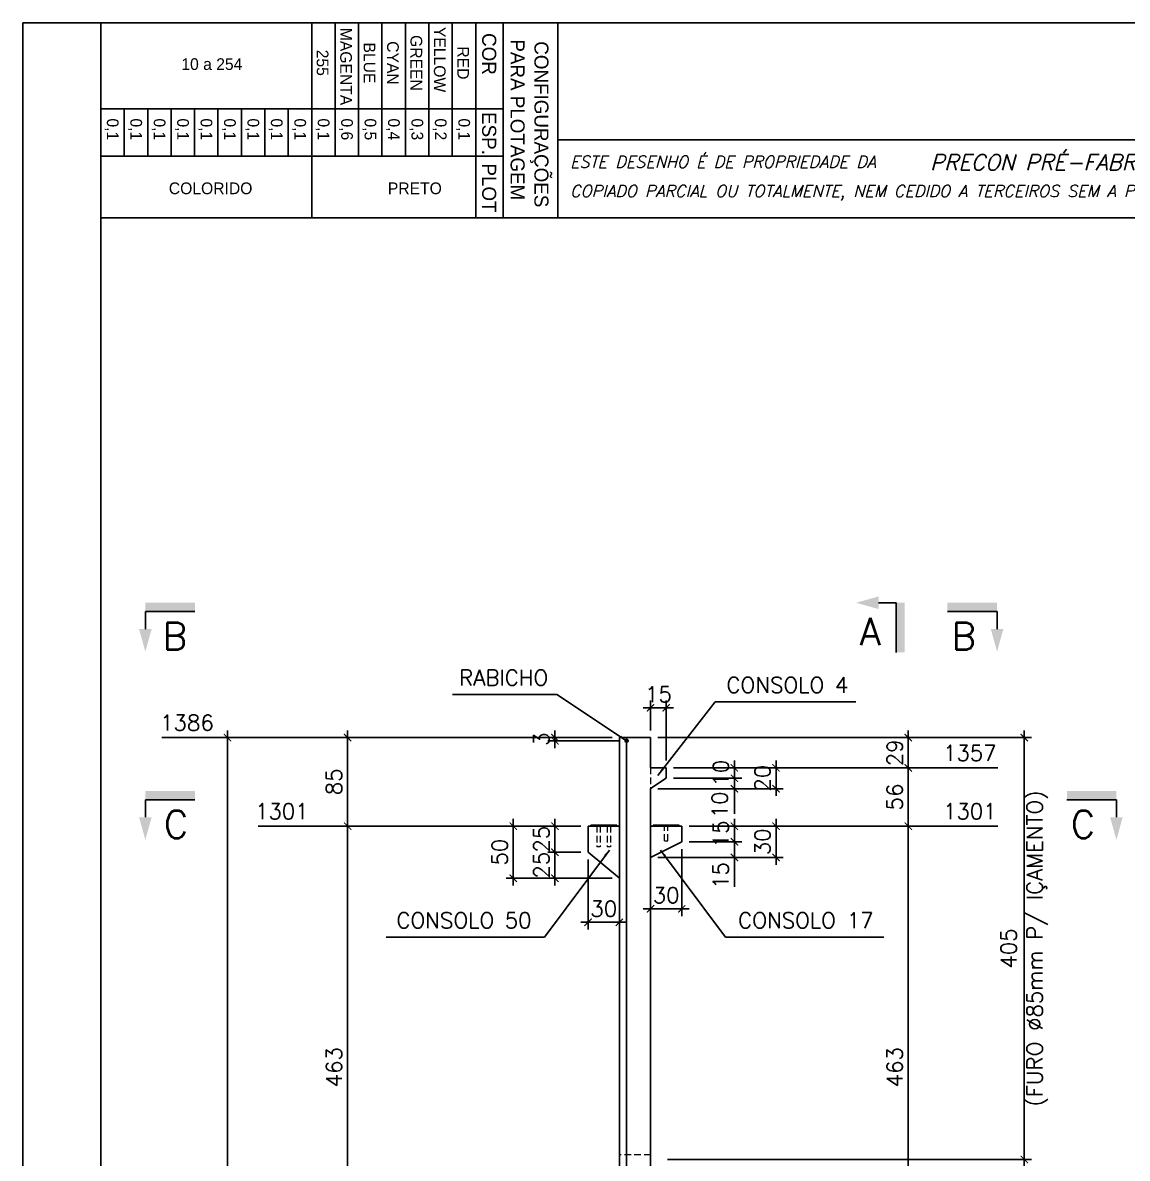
# Model space of a CAD drawing. Header units: centimetres. Extents: x 1658 to 19651, y 8294 to 11444.
# Drawn here: x 1658 to 2719, y 10354 to 11444 of the extents above; entities that cross this region are included whole.
import ezdxf
from ezdxf.enums import TextEntityAlignment as Align

# ---------------------------------------------------------------- set-up
doc = ezdxf.new("R2010")
doc.units = ezdxf.units.CM
doc.header["$LTSCALE"] = 50
doc.header["$MEASUREMENT"] = 0
doc.header["$PDMODE"] = 67
doc.linetypes.add('DASHED', pattern=[0.75, 0.5, -0.25])
doc.linetypes.add('HIDDEN', pattern=[0.375, 0.25, -0.125])
doc.layers.add('10 TRACEJADO', color=1, linetype='DASHED', lineweight=13)
for name, color, linetype in [('COTAS-PRECON', 1, 'Continuous'), ('FORMATO-PRECON', 2, 'Continuous'), ('HACHURAS-PRECON', 1, 'Continuous'), ('IND- CORTE-PRECON', 4, 'Continuous'), ('LINHA-01-PRECON', 1, 'Continuous'), ('LINHA-03-PRECON', 3, 'Continuous'), ('LINHA-04-PRECON', 4, 'Continuous'), ('TEXTO-35-PRECON', 5, 'Continuous')]:
    doc.layers.add(name, color=color, linetype=linetype)
doc.styles.add('R060', font='ACENT.shx', dxfattribs={"height": 75})
doc.styles.add('ROMANS', font='ROMANS.SHX', dxfattribs={"oblique": 15, "height": 3})
doc.styles.get("Standard").update_dxf_attribs({"font": 'romans.shx'})
doc.dimstyles.new('ESC75-75', dxfattribs={"dimscale": 0, "dimtxt": 15, "dimasz": 7, "dimexe": 7, "dimexo": 7, "dimgap": 5.5, "dimtad": 1, "dimdec": 1, "dimdsep": 46, "dimtxsty": 'Standard', "dimblk": 'ARCHTICK', "dimcen": 0.1, "dimdle": 7, "dimclrd": 256, "dimclre": 256, "dimclrt": 2, "dimadec": 0, "dimazin": 0, "dimtfac": 1, "dimtdec": 1, "dimtix": 1, "dimtmove": 2, "dimatfit": 3, "dimfxl": 1, "dimarcsym": 0})

# ---------------------------------------------------------------- blocks, each defined once
blk = doc.blocks.new('A$C0AF02B9D')
at = {"layer": 'FORMATO-PRECON', "color": 1}
for p, q in [((0, 585), (250, 585)), ((0, 0), (0, 585)), ((250, 585), (250, 0)), ((0, 480), (250, 480)), ((0, 450), (170.7, 450)), ((0, 420), (170.7, 420)), ((0, 390), (170.7, 390)), ((0, 360), (170.7, 360)), ((0, 330), (170.7, 330)), ((0, 300), (170.7, 300)), ((110.1, 240), (170.7, 240)), ((110.1, 210), (170.7, 210)), ((110.1, 180), (170.7, 180)), ((110.1, 150), (170.7, 150)), ((110.1, 150), (170.7, 150)), ((110.1, 120), (170.7, 120)), ((110.1, 120), (170.7, 120)), ((110.1, 90), (170.7, 90)), ((110.1, 90), (170.7, 90)), ((110.1, 60), (170.7, 60)), ((110.1, 60), (170.7, 60)), ((110.1, 30), (170.7, 30)), ((110.1, 30), (170.7, 30)), ((0, 0), (250, 0)), ((110.1, 0), (170.7, 0)), ((110.1, 0), (170.7, 0)), ((110.1, 0), (170.7, 0))]:
    blk.add_line(p, q, dxfattribs=at)
at = {"layer": 'FORMATO-PRECON'}
for p, q in [((0, 515), (250, 515)), ((110.1, 0), (110.1, 515)), ((170.7, 0), (170.7, 515)), ((0, 270), (250, 270))]:
    blk.add_line(p, q, dxfattribs=at)
at = {"layer": 'FORMATO-PRECON', "style": 'R060'}
for s, p in [('CONFIGURAÇÕES ', (133.4, 563.9)), ('PARA PLOTAGEM', (124.3, 533.7)), ('COR', (40, 497.3)), ('ESP.', (141.8, 497.3)), ('PLOT', (211.6, 497.3))]:
    blk.add_text(s, height=18, dxfattribs=at).set_placement(p, align=Align.MIDDLE)
at = {"layer": 'FORMATO-PRECON', "color": 1, "style": 'R060'}
for s, p in [('RED', (51.5, 464)), ('0,1', (136.5, 464)), ('YELLOW', (47.2, 434)), ('0,2', (136.5, 434)), ('GREEN', (51.5, 404)), ('0,3', (136.5, 404)), ('CYAN', (51.5, 374)), ('0,4', (136.5, 374)), ('BLUE', (51.5, 344)), ('0,5', (136.5, 344)), ('MAGENTA', (56.1, 314)), ('0,6', (136.5, 314)), ('255', (51.3, 284)), ('0,1', (136.5, 284)), ('0,1', (136.5, 254)), ('0,1', (136.5, 224)), ('0,1', (136.5, 194)), ('0,1', (136.5, 164)), ('0,1', (136.5, 134)), ('0,1', (136.5, 104)), ('0,1', (136.5, 74)), ('0,1', (136.5, 44)), ('0,1', (136.5, 14))]:
    blk.add_text(s, height=15, dxfattribs=at).set_placement(p, align=Align.MIDDLE)
for s, p in [('PRETO', (212, 402.1)), ('COLORIDO', (212, 140.6)), ('10 a 254', (53, 142.2))]:
    blk.add_text(s, height=15, rotation=90, dxfattribs=at).set_placement(p, align=Align.MIDDLE)
blk = doc.blocks.new('A$C432D58B7')
at = {"layer": 'LINHA-01-PRECON'}
blk.add_blockref('A$C0AF02B9D', (0, 0), dxfattribs=at)
blk = doc.blocks.new('A$C550964AD')
at = {"layer": 'LINHA-01-PRECON'}
blk.add_blockref('A$C432D58B7', (0, 0), dxfattribs=at)
blk = doc.blocks.new('A$C2E607E54')
at = {"layer": 'FORMATO-PRECON', "color": 6}
blk.add_line((1835, 4050), (685, 4050), dxfattribs=at)
at = {"layer": 'FORMATO-PRECON'}
for points in [[(0, 4200), (2970, 4200), (2970, 0), (0, 0)], [(685, 3950), (1835, 3950), (1835, 4050), (685, 4050)]]:
    blk.add_lwpolyline(points, close=True, dxfattribs=at)
at = {"layer": 'FORMATO-PRECON', "color": 6}
blk.add_lwpolyline([(100, 3950), (2870, 3950), (2870, 100), (100, 100)], close=True, dxfattribs=at)
at = {"layer": 'TEXTO-35-PRECON', "rotation": 270}
blk.add_blockref('A$C550964AD', (100, 4200), dxfattribs=at)
at = {"layer": 'FORMATO-PRECON', "style": 'ROMANS', "oblique": 15}
for s, p in [('ESTE DESENHO É DE PROPRIEDADE DA                            NÃO PODENDO SER', (700.8, 4014.4)), ('COPIADO PARCIAL OU TOTALMENTE, NEM CEDIDO A TERCEIROS SEM A PRÉVIA AUTORIZAÇÃO.', (700.8, 3977))]:
    blk.add_text(s, height=15, dxfattribs=at).set_placement(p)
at = {"layer": 'FORMATO-PRECON', "color": 3, "style": 'ROMANS', "oblique": 15}
blk.add_text('PRECON PRÉ-FABRICADOS', height=20, dxfattribs=at).set_placement((1162, 4011.3))
blk = doc.blocks.new('IND-CORTE-')
at = {"layer": 'IND- CORTE-PRECON', "color": 1}
for p, q in [((-11.2, 63.5), (-33.6, 63.5)), ((-11.2, 0), (-11.2, 63.5))]:
    blk.add_line(p, q, dxfattribs=at)
for points in [[(-33.6, 71.5), (-62.5, 63.5), (-33.6, 55.4)], [(0, 0), (-11.2, 0), (0, 63.5), (-11.2, 63.5)]]:
    blk.add_solid(points, dxfattribs=at)
at = {"layer": 'IND- CORTE-PRECON', "linetype": 'Continuous', "style": 'ROMANS', "flags": 8}
blk.add_attdef('B', (-57.7, 9.1), '', height=35, dxfattribs=at)
blk = doc.blocks.new('_ArchTick')
at = {"color": 0, "linetype": 'ByBlock', "const_width": 0.15}
blk.add_lwpolyline([(-0.5, -0.5), (0.5, 0.5)], dxfattribs=at)
blk = doc.blocks.new('*D239')
at = {"layer": 'COTAS-PRECON', "lineweight": -2, "transparency": 16777216}
for p, q in [((1970.4, 10679.5), (1970.4, 10202.5)), ((2194.3, 10672.5), (1963.4, 10672.5)), ((2194.3, 10209.5), (1963.4, 10209.5))]:
    blk.add_line(p, q, dxfattribs=at)
at = {"layer": 'Defpoints', "color": 0, "transparency": 16777216}
for p in [(2201.3, 10672.5), (1970.4, 10209.5), (2201.3, 10209.5)]:
    blk.add_point(p, dxfattribs=at)
at = {"layer": 'COTAS-PRECON', "lineweight": -2, "transparency": 16777216, "xscale": 7, "yscale": 7, "zscale": 7}
for p, rotation in [((1970.4, 10672.5), 90), ((1970.4, 10209.5), 270)]:
    blk.add_blockref('_ArchTick', p, dxfattribs=dict(at, rotation=rotation))
at = {"layer": 'COTAS-PRECON', "color": 2, "transparency": 16777216, "insert": (1957.4, 10441), "char_height": 15, "attachment_point": 5, "rotation": 90}
blk.add_mtext('463', dxfattribs=at)
blk = doc.blocks.new('*D255')
at = {"layer": 'COTAS-PRECON', "lineweight": -2, "transparency": 16777216}
for p, q in [((2169.5, 10647.5), (2169.5, 10654.5)), ((2194.3, 10647.5), (2162.5, 10647.5)), ((2169.5, 10622.5), (2169.5, 10647.5)), ((2224.3, 10622.5), (2162.5, 10622.5)), ((2169.5, 10622.5), (2169.5, 10615.5))]:
    blk.add_line(p, q, dxfattribs=at)
at = {"layer": 'Defpoints', "color": 0, "transparency": 16777216}
for p in [(2169.5, 10647.5), (2201.3, 10647.5), (2231.3, 10622.5)]:
    blk.add_point(p, dxfattribs=at)
at = {"layer": 'COTAS-PRECON', "lineweight": -2, "transparency": 16777216, "xscale": 7, "yscale": 7, "zscale": 7}
for p, rotation in [((2169.5, 10647.5), 270), ((2169.5, 10622.5), 90)]:
    blk.add_blockref('_ArchTick', p, dxfattribs=dict(at, rotation=rotation))
at = {"layer": 'COTAS-PRECON', "color": 2, "transparency": 16777216, "insert": (2156.5, 10635), "char_height": 15, "attachment_point": 5, "rotation": 90}
blk.add_mtext('25', dxfattribs=at)
blk = doc.blocks.new('*D256')
at = {"layer": 'COTAS-PRECON', "lineweight": -2, "transparency": 16777216}
for p, q in [((2169.5, 10672.5), (2169.5, 10679.5)), ((2194.3, 10672.5), (2162.5, 10672.5)), ((2169.5, 10647.5), (2169.5, 10672.5)), ((2194.3, 10647.5), (2162.5, 10647.5)), ((2169.5, 10647.5), (2169.5, 10640.5))]:
    blk.add_line(p, q, dxfattribs=at)
at = {"layer": 'Defpoints', "color": 0, "transparency": 16777216}
for p in [(2169.5, 10672.5), (2201.3, 10672.5), (2201.3, 10647.5)]:
    blk.add_point(p, dxfattribs=at)
at = {"layer": 'COTAS-PRECON', "lineweight": -2, "transparency": 16777216, "xscale": 7, "yscale": 7, "zscale": 7}
for p, rotation in [((2169.5, 10672.5), 270), ((2169.5, 10647.5), 90)]:
    blk.add_blockref('_ArchTick', p, dxfattribs=dict(at, rotation=rotation))
at = {"layer": 'COTAS-PRECON', "color": 2, "transparency": 16777216, "insert": (2156.5, 10660), "char_height": 15, "attachment_point": 5, "rotation": 90}
blk.add_mtext('25', dxfattribs=at)
blk = doc.blocks.new('*D257')
at = {"layer": 'COTAS-PRECON', "lineweight": -2, "transparency": 16777216}
for p, q in [((2129.5, 10615.5), (2129.5, 10679.5)), ((2194.3, 10672.5), (2122.5, 10672.5)), ((2224.3, 10622.5), (2122.5, 10622.5))]:
    blk.add_line(p, q, dxfattribs=at)
at = {"layer": 'Defpoints', "color": 0, "transparency": 16777216}
for p in [(2129.5, 10672.5), (2201.3, 10672.5), (2231.3, 10622.5)]:
    blk.add_point(p, dxfattribs=at)
at = {"layer": 'COTAS-PRECON', "lineweight": -2, "transparency": 16777216, "xscale": 7, "yscale": 7, "zscale": 7}
for p, rotation in [((2129.5, 10672.5), 90), ((2129.5, 10622.5), 270)]:
    blk.add_blockref('_ArchTick', p, dxfattribs=dict(at, rotation=rotation))
at = {"layer": 'COTAS-PRECON', "color": 2, "transparency": 16777216, "insert": (2116.5, 10647.5), "char_height": 15, "attachment_point": 5, "rotation": 90}
blk.add_mtext('50', dxfattribs=at)
blk = doc.blocks.new('*D258')
at = {"layer": 'COTAS-PRECON', "lineweight": -2, "transparency": 16777216}
for p, q in [((2201.3, 10640.5), (2201.3, 10573.2)), ((2201.3, 10580.2), (2194.3, 10580.2)), ((2201.3, 10580.2), (2231.3, 10580.2)), ((2231.3, 10580.2), (2238.3, 10580.2))]:
    blk.add_line(p, q, dxfattribs=at)
at = {"layer": 'Defpoints', "color": 0, "transparency": 16777216}
for p in [(2201.3, 10647.5), (2231.3, 10580.2), (2231.3, 10580.2)]:
    blk.add_point(p, dxfattribs=at)
at = {"layer": 'COTAS-PRECON', "lineweight": -2, "transparency": 16777216, "xscale": 7, "yscale": 7, "zscale": 7}
blk.add_blockref('_ArchTick', (2201.3, 10580.2), dxfattribs=at)
at = {"layer": 'COTAS-PRECON', "lineweight": -2, "transparency": 16777216, "xscale": 7, "yscale": 7, "zscale": 7, "rotation": 180}
blk.add_blockref('_ArchTick', (2231.3, 10580.2), dxfattribs=at)
at = {"layer": 'COTAS-PRECON', "color": 2, "transparency": 16777216, "insert": (2216.3, 10593.2), "char_height": 15, "attachment_point": 5}
blk.add_mtext('30', dxfattribs=at)
blk = doc.blocks.new('*D259')
at = {"layer": 'COTAS-PRECON', "lineweight": -2, "transparency": 16777216}
for p, q in [((1970.4, 10764.5), (1970.4, 10665.5)), ((2224.3, 10757.5), (1963.4, 10757.5)), ((2194.3, 10672.5), (1963.4, 10672.5))]:
    blk.add_line(p, q, dxfattribs=at)
at = {"layer": 'Defpoints', "color": 0, "transparency": 16777216}
for p in [(2231.3, 10757.5), (1970.4, 10672.5), (2201.3, 10672.5)]:
    blk.add_point(p, dxfattribs=at)
at = {"layer": 'COTAS-PRECON', "lineweight": -2, "transparency": 16777216, "xscale": 7, "yscale": 7, "zscale": 7}
for p, rotation in [((1970.4, 10757.5), 90), ((1970.4, 10672.5), 270)]:
    blk.add_blockref('_ArchTick', p, dxfattribs=dict(at, rotation=rotation))
at = {"layer": 'COTAS-PRECON', "color": 2, "transparency": 16777216, "insert": (1957.4, 10715), "char_height": 15, "attachment_point": 5, "rotation": 90}
blk.add_mtext('85', dxfattribs=at)
blk = doc.blocks.new('*D260')
at = {"layer": 'COTAS-PRECON', "lineweight": -2, "transparency": 16777216}
for p, q in [((2169.5, 10757.5), (2169.5, 10764.5)), ((2224.3, 10757.5), (2162.5, 10757.5)), ((2231.3, 10754.5), (2162.5, 10754.5)), ((2169.5, 10757.5), (2169.5, 10754.5)), ((2169.5, 10754.5), (2169.5, 10747.5))]:
    blk.add_line(p, q, dxfattribs=at)
at = {"layer": 'Defpoints', "color": 0, "transparency": 16777216}
for p in [(2169.5, 10754.5), (2231.3, 10757.5), (2238.3, 10754.5)]:
    blk.add_point(p, dxfattribs=at)
at = {"layer": 'COTAS-PRECON', "lineweight": -2, "transparency": 16777216, "xscale": 7, "yscale": 7, "zscale": 7}
for p, rotation in [((2169.5, 10757.5), 270), ((2169.5, 10754.5), 90)]:
    blk.add_blockref('_ArchTick', p, dxfattribs=dict(at, rotation=rotation))
at = {"layer": 'COTAS-PRECON', "color": 2, "transparency": 16777216, "insert": (2156.5, 10756), "char_height": 15, "attachment_point": 5, "rotation": 90}
blk.add_mtext('3', dxfattribs=at)
blk = doc.blocks.new('*D262')
at = {"layer": 'COTAS-PRECON', "lineweight": -2, "transparency": 16777216}
blk.add_line((1963.4, 10672.5), (1884.4, 10672.5), dxfattribs=at)
at = {"layer": 'Defpoints', "color": 0, "transparency": 16777216}
for p in [(1884.4, 10672.5), (1970.4, 10672.5), (2246.3, 9371.5)]:
    blk.add_point(p, dxfattribs=at)
at = {"layer": 'COTAS-PRECON', "color": 2, "transparency": 16777216, "insert": (1907.2, 10686.8), "char_height": 15, "attachment_point": 5}
blk.add_mtext('1301', dxfattribs=at)
blk = doc.blocks.new('*D263')
at = {"layer": 'COTAS-PRECON', "lineweight": -2, "transparency": 16777216}
for p, q in [((1855, 10764.5), (1855, 9364.5)), ((2224.3, 10757.5), (1848, 10757.5)), ((2224.3, 9371.5), (1848, 9371.5))]:
    blk.add_line(p, q, dxfattribs=at)
at = {"layer": 'Defpoints', "color": 0, "transparency": 16777216}
for p in [(2231.3, 10757.5), (1855, 9371.5), (2231.3, 9371.5)]:
    blk.add_point(p, dxfattribs=at)
at = {"layer": 'COTAS-PRECON', "lineweight": -2, "transparency": 16777216, "xscale": 7, "yscale": 7, "zscale": 7}
for p, rotation in [((1855, 10757.5), 90), ((1855, 9371.5), 270)]:
    blk.add_blockref('_ArchTick', p, dxfattribs=dict(at, rotation=rotation))
at = {"layer": 'COTAS-PRECON', "color": 2, "transparency": 16777216, "insert": (1842, 10064.5), "char_height": 15, "attachment_point": 5, "rotation": 90}
blk.add_mtext('1386', dxfattribs=at)
blk = doc.blocks.new('*D264')
at = {"layer": 'COTAS-PRECON', "lineweight": -2, "transparency": 16777216}
blk.add_line((1848, 10757.5), (1792, 10757.5), dxfattribs=at)
at = {"layer": 'Defpoints', "color": 0, "transparency": 16777216}
for p in [(1792, 10757.5), (1855, 10757.5), (2246.3, 9371.5)]:
    blk.add_point(p, dxfattribs=at)
at = {"layer": 'COTAS-PRECON', "color": 2, "transparency": 16777216, "insert": (1816.1, 10771.8), "char_height": 15, "attachment_point": 5}
blk.add_mtext('1386', dxfattribs=at)
blk = doc.blocks.new('*D266')
at = {"layer": 'COTAS-PRECON', "lineweight": -2, "transparency": 16777216}
for p, q in [((2508.8, 10679.5), (2508.8, 10202.5)), ((2298.3, 10672.5), (2515.8, 10672.5)), ((2298.3, 10209.5), (2515.8, 10209.5))]:
    blk.add_line(p, q, dxfattribs=at)
at = {"layer": 'Defpoints', "color": 0, "transparency": 16777216}
for p in [(2291.3, 10672.5), (2291.3, 10209.5), (2508.8, 10209.5)]:
    blk.add_point(p, dxfattribs=at)
at = {"layer": 'COTAS-PRECON', "lineweight": -2, "transparency": 16777216, "xscale": 7, "yscale": 7, "zscale": 7}
for p, rotation in [((2508.8, 10672.5), 90), ((2508.8, 10209.5), 270)]:
    blk.add_blockref('_ArchTick', p, dxfattribs=dict(at, rotation=rotation))
at = {"layer": 'COTAS-PRECON', "color": 2, "transparency": 16777216, "insert": (2495.8, 10441), "char_height": 15, "attachment_point": 5, "rotation": 90}
blk.add_mtext('463', dxfattribs=at)
blk = doc.blocks.new('*D280')
at = {"layer": 'COTAS-PRECON', "lineweight": -2, "transparency": 16777216}
for p, q in [((2341.8, 10672.5), (2341.8, 10679.5)), ((2298.3, 10672.5), (2348.8, 10672.5)), ((2341.8, 10672.5), (2341.8, 10657.5)), ((2298.3, 10657.5), (2348.8, 10657.5)), ((2341.8, 10657.5), (2341.8, 10650.5))]:
    blk.add_line(p, q, dxfattribs=at)
at = {"layer": 'Defpoints', "color": 0, "transparency": 16777216}
for p in [(2291.3, 10672.5), (2291.3, 10657.5), (2341.8, 10657.5)]:
    blk.add_point(p, dxfattribs=at)
at = {"layer": 'COTAS-PRECON', "lineweight": -2, "transparency": 16777216, "xscale": 7, "yscale": 7, "zscale": 7}
for p, rotation in [((2341.8, 10672.5), 270), ((2341.8, 10657.5), 90)]:
    blk.add_blockref('_ArchTick', p, dxfattribs=dict(at, rotation=rotation))
at = {"layer": 'COTAS-PRECON', "color": 2, "transparency": 16777216, "insert": (2328.8, 10665), "char_height": 15, "attachment_point": 5, "rotation": 90}
blk.add_mtext('15', dxfattribs=at)
blk = doc.blocks.new('*D281')
at = {"layer": 'COTAS-PRECON', "lineweight": -2, "transparency": 16777216}
for p, q in [((2341.8, 10664.5), (2341.8, 10635.5)), ((2298.3, 10657.5), (2348.8, 10657.5)), ((2268.3, 10642.5), (2348.8, 10642.5))]:
    blk.add_line(p, q, dxfattribs=at)
at = {"layer": 'Defpoints', "color": 0, "transparency": 16777216}
for p in [(2291.3, 10657.5), (2261.3, 10642.5), (2341.8, 10642.5)]:
    blk.add_point(p, dxfattribs=at)
at = {"layer": 'COTAS-PRECON', "lineweight": -2, "transparency": 16777216, "xscale": 7, "yscale": 7, "zscale": 7}
for p, rotation in [((2341.8, 10657.5), 90), ((2341.8, 10642.5), 270)]:
    blk.add_blockref('_ArchTick', p, dxfattribs=dict(at, rotation=rotation))
at = {"layer": 'COTAS-PRECON', "color": 2, "transparency": 16777216, "insert": (2328.7, 10625.1), "char_height": 15, "attachment_point": 5, "rotation": 90}
blk.add_mtext('15', dxfattribs=at)
blk = doc.blocks.new('*D282')
at = {"layer": 'COTAS-PRECON', "lineweight": -2, "transparency": 16777216}
for p, q in [((2381.8, 10672.5), (2381.8, 10679.5)), ((2298.3, 10672.5), (2388.8, 10672.5)), ((2381.8, 10672.5), (2381.8, 10642.5)), ((2268.3, 10642.5), (2388.8, 10642.5)), ((2381.8, 10642.5), (2381.8, 10635.5))]:
    blk.add_line(p, q, dxfattribs=at)
at = {"layer": 'Defpoints', "color": 0, "transparency": 16777216}
for p in [(2291.3, 10672.5), (2261.3, 10642.5), (2381.8, 10642.5)]:
    blk.add_point(p, dxfattribs=at)
at = {"layer": 'COTAS-PRECON', "lineweight": -2, "transparency": 16777216, "xscale": 7, "yscale": 7, "zscale": 7}
for p, rotation in [((2381.8, 10672.5), 270), ((2381.8, 10642.5), 90)]:
    blk.add_blockref('_ArchTick', p, dxfattribs=dict(at, rotation=rotation))
at = {"layer": 'COTAS-PRECON', "color": 2, "transparency": 16777216, "insert": (2368.8, 10657.5), "char_height": 15, "attachment_point": 5, "rotation": 90}
blk.add_mtext('30', dxfattribs=at)
blk = doc.blocks.new('*D279')
at = {"layer": 'COTAS-PRECON', "lineweight": -2, "transparency": 16777216}
for p, q in [((2291.3, 10650.5), (2291.3, 10586.2)), ((2261.3, 10593.2), (2254.3, 10593.2)), ((2291.3, 10593.2), (2261.3, 10593.2)), ((2291.3, 10593.2), (2298.3, 10593.2))]:
    blk.add_line(p, q, dxfattribs=at)
at = {"layer": 'Defpoints', "color": 0, "transparency": 16777216}
for p in [(2291.3, 10657.5), (2261.3, 10593.2), (2261.3, 10593.2)]:
    blk.add_point(p, dxfattribs=at)
at = {"layer": 'COTAS-PRECON', "lineweight": -2, "transparency": 16777216, "xscale": 7, "yscale": 7, "zscale": 7}
blk.add_blockref('_ArchTick', (2261.3, 10593.2), dxfattribs=at)
at = {"layer": 'COTAS-PRECON', "lineweight": -2, "transparency": 16777216, "xscale": 7, "yscale": 7, "zscale": 7, "rotation": 180}
blk.add_blockref('_ArchTick', (2291.3, 10593.2), dxfattribs=at)
at = {"layer": 'COTAS-PRECON', "color": 2, "transparency": 16777216, "insert": (2276.3, 10606.2), "char_height": 15, "attachment_point": 5}
blk.add_mtext('30', dxfattribs=at)
blk = doc.blocks.new('*D283')
at = {"layer": 'COTAS-PRECON', "lineweight": -2, "transparency": 16777216}
for p, q in [((2508.8, 10757.5), (2508.8, 10764.5)), ((2268.3, 10757.5), (2515.8, 10757.5)), ((2508.8, 10757.5), (2508.8, 10728.5)), ((2283.3, 10728.5), (2515.8, 10728.5)), ((2508.8, 10728.5), (2508.8, 10721.5))]:
    blk.add_line(p, q, dxfattribs=at)
at = {"layer": 'Defpoints', "color": 0, "transparency": 16777216}
for p in [(2261.3, 10757.5), (2276.3, 10728.5), (2508.8, 10728.5)]:
    blk.add_point(p, dxfattribs=at)
at = {"layer": 'COTAS-PRECON', "lineweight": -2, "transparency": 16777216, "xscale": 7, "yscale": 7, "zscale": 7}
for p, rotation in [((2508.8, 10757.5), 270), ((2508.8, 10728.5), 90)]:
    blk.add_blockref('_ArchTick', p, dxfattribs=dict(at, rotation=rotation))
at = {"layer": 'COTAS-PRECON', "color": 2, "transparency": 16777216, "insert": (2495.8, 10743), "char_height": 15, "attachment_point": 5, "rotation": 90}
blk.add_mtext('29', dxfattribs=at)
blk = doc.blocks.new('*D284')
at = {"layer": 'COTAS-PRECON', "lineweight": -2, "transparency": 16777216}
for p, q in [((2508.8, 10735.5), (2508.8, 10665.5)), ((2283.3, 10728.5), (2515.8, 10728.5)), ((2298.3, 10672.5), (2515.8, 10672.5))]:
    blk.add_line(p, q, dxfattribs=at)
at = {"layer": 'Defpoints', "color": 0, "transparency": 16777216}
for p in [(2276.3, 10728.5), (2291.3, 10672.5), (2508.8, 10672.5)]:
    blk.add_point(p, dxfattribs=at)
at = {"layer": 'COTAS-PRECON', "lineweight": -2, "transparency": 16777216, "xscale": 7, "yscale": 7, "zscale": 7}
for p, rotation in [((2508.8, 10728.5), 90), ((2508.8, 10672.5), 270)]:
    blk.add_blockref('_ArchTick', p, dxfattribs=dict(at, rotation=rotation))
at = {"layer": 'COTAS-PRECON', "color": 2, "transparency": 16777216, "insert": (2495.8, 10700.5), "char_height": 15, "attachment_point": 5, "rotation": 90}
blk.add_mtext('56', dxfattribs=at)
blk = doc.blocks.new('*D285')
at = {"layer": 'COTAS-PRECON', "lineweight": -2, "transparency": 16777216}
for p, q in [((2341.8, 10728.5), (2341.8, 10735.5)), ((2283.3, 10728.5), (2348.8, 10728.5)), ((2283.3, 10718.5), (2348.8, 10718.5)), ((2341.8, 10728.5), (2341.8, 10718.5)), ((2341.8, 10718.5), (2341.8, 10711.5))]:
    blk.add_line(p, q, dxfattribs=at)
at = {"layer": 'Defpoints', "color": 0, "transparency": 16777216}
for p in [(2276.3, 10728.5), (2276.3, 10718.5), (2341.8, 10718.5)]:
    blk.add_point(p, dxfattribs=at)
at = {"layer": 'COTAS-PRECON', "lineweight": -2, "transparency": 16777216, "xscale": 7, "yscale": 7, "zscale": 7}
for p, rotation in [((2341.8, 10728.5), 270), ((2341.8, 10718.5), 90)]:
    blk.add_blockref('_ArchTick', p, dxfattribs=dict(at, rotation=rotation))
at = {"layer": 'COTAS-PRECON', "color": 2, "transparency": 16777216, "insert": (2328.8, 10723.5), "char_height": 15, "attachment_point": 5, "rotation": 90}
blk.add_mtext('10', dxfattribs=at)
blk = doc.blocks.new('*D286')
at = {"layer": 'COTAS-PRECON', "lineweight": -2, "transparency": 16777216}
for p, q in [((2283.3, 10718.5), (2348.8, 10718.5)), ((2341.8, 10718.5), (2341.8, 10725.5)), ((2341.8, 10718.5), (2341.8, 10708.5)), ((2268.3, 10708.5), (2348.8, 10708.5)), ((2341.8, 10708.5), (2341.8, 10701.5))]:
    blk.add_line(p, q, dxfattribs=at)
at = {"layer": 'Defpoints', "color": 0, "transparency": 16777216}
for p in [(2276.3, 10718.5), (2261.3, 10708.5), (2341.8, 10708.5)]:
    blk.add_point(p, dxfattribs=at)
at = {"layer": 'COTAS-PRECON', "lineweight": -2, "transparency": 16777216, "xscale": 7, "yscale": 7, "zscale": 7}
for p, rotation in [((2341.8, 10718.5), 270), ((2341.8, 10708.5), 90)]:
    blk.add_blockref('_ArchTick', p, dxfattribs=dict(at, rotation=rotation))
at = {"layer": 'COTAS-PRECON', "color": 2, "transparency": 16777216, "insert": (2327.8, 10692.9), "char_height": 15, "attachment_point": 5, "rotation": 90}
blk.add_mtext('10', dxfattribs=at)
blk = doc.blocks.new('*D287')
at = {"layer": 'Defpoints', "color": 0, "transparency": 16777216}
for p in [(2261.3, 10786.1), (2261.3, 10757.5), (2276.3, 10728.5)]:
    blk.add_point(p, dxfattribs=at)
at = {"layer": 'LINHA-01-PRECON', "lineweight": -2, "transparency": 16777216}
for p, q in [((2261.3, 10786.1), (2254.3, 10786.1)), ((2261.3, 10764.5), (2261.3, 10793.1)), ((2276.3, 10786.1), (2261.3, 10786.1)), ((2276.3, 10735.5), (2276.3, 10793.1)), ((2276.3, 10786.1), (2283.3, 10786.1))]:
    blk.add_line(p, q, dxfattribs=at)
at = {"layer": 'LINHA-01-PRECON', "lineweight": -2, "transparency": 16777216, "xscale": 7, "yscale": 7, "zscale": 7}
blk.add_blockref('_ArchTick', (2261.3, 10786.1), dxfattribs=at)
at = {"layer": 'LINHA-01-PRECON', "lineweight": -2, "transparency": 16777216, "xscale": 7, "yscale": 7, "zscale": 7, "rotation": 180}
blk.add_blockref('_ArchTick', (2276.3, 10786.1), dxfattribs=at)
at = {"layer": 'LINHA-01-PRECON', "color": 2, "transparency": 16777216, "insert": (2268.8, 10799.1), "char_height": 15, "attachment_point": 5}
blk.add_mtext('15', dxfattribs=at)
blk = doc.blocks.new('*D288')
at = {"layer": 'COTAS-PRECON', "lineweight": -2, "transparency": 16777216}
for p, q in [((2381.8, 10728.5), (2381.8, 10735.5)), ((2283.3, 10728.5), (2388.8, 10728.5)), ((2381.8, 10728.5), (2381.8, 10708.5)), ((2268.3, 10708.5), (2388.8, 10708.5)), ((2381.8, 10708.5), (2381.8, 10701.5))]:
    blk.add_line(p, q, dxfattribs=at)
at = {"layer": 'Defpoints', "color": 0, "transparency": 16777216}
for p in [(2276.3, 10728.5), (2261.3, 10708.5), (2381.8, 10708.5)]:
    blk.add_point(p, dxfattribs=at)
at = {"layer": 'COTAS-PRECON', "lineweight": -2, "transparency": 16777216, "xscale": 7, "yscale": 7, "zscale": 7}
for p, rotation in [((2381.8, 10728.5), 270), ((2381.8, 10708.5), 90)]:
    blk.add_blockref('_ArchTick', p, dxfattribs=dict(at, rotation=rotation))
at = {"layer": 'COTAS-PRECON', "color": 2, "transparency": 16777216, "insert": (2368.8, 10718.5), "char_height": 15, "attachment_point": 5, "rotation": 90}
blk.add_mtext('20', dxfattribs=at)
blk = doc.blocks.new('*D289')
at = {"layer": 'COTAS-PRECON', "lineweight": -2, "transparency": 16777216}
blk.add_line((2515.8, 10672.5), (2594.7, 10672.5), dxfattribs=at)
at = {"layer": 'Defpoints', "color": 0, "transparency": 16777216}
for p in [(2508.8, 10672.5), (2594.7, 10672.5), (2246.3, 9371.5)]:
    blk.add_point(p, dxfattribs=at)
at = {"layer": 'COTAS-PRECON', "color": 2, "transparency": 16777216, "insert": (2567.9, 10686.8), "char_height": 15, "attachment_point": 5}
blk.add_mtext('1301', dxfattribs=at)
blk = doc.blocks.new('*D290')
at = {"layer": 'COTAS-PRECON', "lineweight": -2, "transparency": 16777216}
blk.add_line((2515.8, 10728.5), (2594.7, 10728.5), dxfattribs=at)
at = {"layer": 'Defpoints', "color": 0, "transparency": 16777216}
for p in [(2508.8, 10728.5), (2594.7, 10728.5), (2246.3, 9371.5)]:
    blk.add_point(p, dxfattribs=at)
at = {"layer": 'COTAS-PRECON', "color": 2, "transparency": 16777216, "insert": (2567.9, 10742.8), "char_height": 15, "attachment_point": 5}
blk.add_mtext('1357', dxfattribs=at)
blk = doc.blocks.new('*D291')
at = {"layer": 'Defpoints', "color": 0, "transparency": 16777216}
for p in [(2261.3, 10757.5), (2270.5, 10352.5), (2620.2, 10352.5)]:
    blk.add_point(p, dxfattribs=at)
at = {"layer": 'LINHA-01-PRECON', "lineweight": -2, "transparency": 16777216}
for p, q in [((2620.2, 10764.5), (2620.2, 10731.3)), ((2268.3, 10757.5), (2627.2, 10757.5)), ((2620.2, 10345.5), (2620.2, 10378.8)), ((2277.5, 10352.5), (2627.2, 10352.5))]:
    blk.add_line(p, q, dxfattribs=at)
at = {"layer": 'LINHA-01-PRECON', "lineweight": -2, "transparency": 16777216, "xscale": 7, "yscale": 7, "zscale": 7}
for p, rotation in [((2620.2, 10757.5), 90), ((2620.2, 10352.5), 270)]:
    blk.add_blockref('_ArchTick', p, dxfattribs=dict(at, rotation=rotation))
at = {"layer": 'LINHA-01-PRECON', "color": 2, "transparency": 16777216, "insert": (2620.2, 10555), "char_height": 15, "attachment_point": 5, "rotation": 90}
blk.add_mtext('405\\P(FURO %%C85mm P/ IÇAMENTO)', dxfattribs=at)

msp = doc.modelspace()

# ---------------------------------------------------------------- hatches: boundary and pattern name
at = {"layer": 'LINHA-04-PRECON'}
h = msp.add_hatch(color=256, dxfattribs=at)
h.dxf.hatch_style = 1
h.paths.add_polyline_path([(2236.83, 10754.55, -1), (2239.83, 10754.55, -1)])

# ---------------------------------------------------------------- linework, layer by layer
at = {"layer": '10 TRACEJADO', "linetype": 'HIDDEN', "ltscale": 0.5, "extrusion": (0, 1, 0)}
for p, q in [((2261.33, 10728.55), (2261.33, 10708.55)), ((2209.73, 10673.55), (2209.73, 10672.55)), ((2209.73, 10672.55), (2209.73, 10652.55)), ((2212.93, 10673.55), (2212.93, 10672.55)), ((2212.93, 10672.55), (2212.93, 10652.55)), ((2219.73, 10673.55), (2219.73, 10672.55)), ((2219.73, 10672.55), (2219.73, 10652.55)), ((2222.93, 10673.55), (2222.93, 10672.55)), ((2222.93, 10672.55), (2222.93, 10652.55)), ((2274.73, 10672.55), (2274.73, 10673.55)), ((2274.73, 10658.55), (2274.73, 10672.55)), ((2277.93, 10672.55), (2277.93, 10673.55)), ((2277.93, 10658.55), (2277.93, 10672.55)), ((2212.93, 10652.55), (2209.73, 10652.55)), ((2222.93, 10652.55), (2219.73, 10652.55)), ((2274.73, 10658.55), (2277.93, 10658.55))]:
    msp.add_line(p, q, dxfattribs=at)
at = {"layer": '10 TRACEJADO', "linetype": 'HIDDEN', "ltscale": 0.5}
msp.add_line((2261.33, 10356.8), (2231.33, 10356.8), dxfattribs=at)
at = {"layer": 'LINHA-01-PRECON'}
for p, q in [((2620.21, 10745.4), (2620.21, 10354.69)), ((2341.8, 10708.55), (2341.8, 10684.44)), ((2341.8, 10642.55), (2341.8, 10614.16))]:
    msp.add_line(p, q, dxfattribs=at)
at = {"layer": 'LINHA-03-PRECON', "extrusion": (0, 1, 0)}
for p, q in [((2231.33, 10757.55), (2231.33, 9471.55)), ((2261.33, 10757.55), (2231.33, 10757.55)), ((2261.33, 10757.55), (2261.33, 10728.55)), ((2276.33, 10728.55), (2261.33, 10728.55)), ((2261.33, 10708.55), (2276.33, 10718.55)), ((2276.33, 10718.55), (2276.33, 10728.55)), ((2261.33, 10708.55), (2261.33, 9471.55)), ((2201.33, 10647.55), (2201.33, 10672.55)), ((2201.33, 10672.55), (2231.33, 10672.55)), ((2228.83, 10673.55), (2203.83, 10673.55)), ((2203.83, 10673.55), (2203.83, 10672.55)), ((2228.83, 10673.55), (2228.83, 10672.55)), ((2261.33, 10672.55), (2291.33, 10672.55)), ((2263.83, 10673.55), (2263.83, 10672.55)), ((2263.83, 10673.55), (2288.83, 10673.55)), ((2288.83, 10673.55), (2288.83, 10672.55)), ((2291.33, 10672.55), (2291.33, 10657.55)), ((2261.33, 10642.55), (2291.33, 10657.55)), ((2231.33, 10622.55), (2201.33, 10647.55))]:
    msp.add_line(p, q, dxfattribs=at)
at = {"layer": 'LINHA-04-PRECON', "extrusion": (0, 1, 0)}
msp.add_line((2238.33, 10754.55), (2238.33, 9491.55), dxfattribs=at)
at = {"layer": 'LINHA-04-PRECON'}
msp.add_circle((2238.33, 10754.55), 1.5, dxfattribs=at)

# ---------------------------------------------------------------- block references
at = {"layer": 'HACHURAS-PRECON', "xscale": 0.7499999999999996, "yscale": 0.7499999999999996, "zscale": 0.7499999999999996}
msp.add_blockref('A$C2E607E54', (1658.36, 8293.94), dxfattribs=at)
at = {"layer": 'TEXTO-35-PRECON', "linetype": 'ByBlock'}
ref = msp.add_blockref('IND-CORTE-', (2505.44, 10839.4), dxfattribs=dict(at, xscale=0.75, yscale=0.75, zscale=0.75))
ref.add_attrib('B', 'A', (2462.15, 10846.2), dxfattribs={"layer": 'IND- CORTE-PRECON', "color": 5, "linetype": 'Continuous', "height": 26.25, "style": 'ROMANS', "flags": 8})
ref = msp.add_blockref('IND-CORTE-', (1823.75, 10887), dxfattribs=dict(at, xscale=0.75, yscale=0.75, zscale=0.75, rotation=90.00000000000001))
ref.add_attrib('B', 'B', (1792.58, 10841.84), dxfattribs={"layer": 'IND- CORTE-PRECON', "color": 5, "linetype": 'Continuous', "height": 26.25, "style": 'ROMANS', "flags": 8})
ref = msp.add_blockref('IND-CORTE-', (2546.46, 10887), dxfattribs=dict(at, xscale=-0.75, yscale=0.75, zscale=0.75, rotation=270))
ref.add_attrib('B', 'B', (2550.13, 10841.84), dxfattribs={"layer": 'IND- CORTE-PRECON', "color": 5, "linetype": 'Continuous', "height": 26.25, "style": 'ROMANS', "flags": 8})
ref = msp.add_blockref('IND-CORTE-', (1823.75, 10706.28), dxfattribs=dict(at, xscale=0.75, yscale=0.75, zscale=0.75, rotation=90.00000000000001))
ref.add_attrib('B', 'C', (1793.83, 10661.11), dxfattribs={"layer": 'IND- CORTE-PRECON', "color": 5, "linetype": 'Continuous', "height": 26.25, "style": 'ROMANS', "flags": 8})
ref = msp.add_blockref('IND-CORTE-', (2661.07, 10706.28), dxfattribs=dict(at, xscale=-0.75, yscale=0.75, zscale=0.75, rotation=270))
ref.add_attrib('B', 'C', (2664.74, 10661.11), dxfattribs={"layer": 'IND- CORTE-PRECON', "color": 5, "linetype": 'Continuous', "height": 26.25, "style": 'ROMANS', "flags": 8})

# ---------------------------------------------------------------- texts
at = {"layer": 'COTAS-PRECON', "color": 2, "char_height": 15, "attachment_point": 5}
for s, insert in [('\\A1;RABICHO', (2120.35, 10815.04, 0.02)), ('\\A1;CONSOLO 4', (2392.77, 10807.99, 0.02)), ('\\A1;CONSOLO 50', (2082.2, 10582.03, 0.02)), ('\\A1;CONSOLO 17', (2410.45, 10582.03, 0.02))]:
    msp.add_mtext(s, dxfattribs=dict(at, insert=insert))

# ---------------------------------------------------------------- dimensions: what is measured, and where the dimension line sits
at = {"layer": 'COTAS-PRECON'}
for feature_location, offset, picture, middle in [((1854.99, 10757.55), (-63.03, 0), '*D264', (1816.14, 10771.83)), ((2508.79, 10728.54), (85.93, 0), '*D290', (2567.93, 10742.83)), ((1970.35, 10672.54), (-85.93, 0), '*D262', (1907.18, 10686.83)), ((2508.79, 10672.54), (85.93, 0), '*D289', (2567.93, 10686.83))]:
    dim = msp.add_ordinate_dim(feature_location=feature_location, offset=offset, dtype=0, origin=(2246.33, 9371.55), dimstyle='ESC75-75', override={"dimscale": 1}, dxfattribs=at)
    dim.commit()
    dim.dimension.update_dxf_attribs({"geometry": picture, "text_midpoint": middle})
for base, p1, p2, angle, picture, middle in [((1854.99, 9371.55), (2231.33, 10757.55), (2231.33, 9371.55), 90, '*D263', (1841.99, 10064.55)), ((1970.35, 10672.55), (2231.33, 10757.55), (2201.33, 10672.55), 90, '*D259', (1957.35, 10715.05)), ((2169.47, 10754.55), (2231.33, 10757.55), (2238.33, 10754.55), 90, '*D260', (2156.47, 10756.05)), ((2508.79, 10728.55), (2261.33, 10757.55), (2276.33, 10728.55), 90, '*D283', (2495.79, 10743.05)), ((2381.77, 10708.55), (2276.33, 10728.55), (2261.33, 10708.55), 90, '*D288', (2368.77, 10718.55)), ((2508.79, 10672.55), (2276.33, 10728.55), (2291.33, 10672.55), 90, '*D284', (2495.79, 10700.55)), ((2341.8, 10718.55), (2276.33, 10728.55), (2276.33, 10718.55), 90, '*D285', (2328.8, 10723.55)), ((1970.35, 10209.55), (2201.33, 10672.55), (2201.33, 10209.55), 90, '*D239', (1957.35, 10441.05)), ((2129.51, 10672.55), (2231.33, 10622.55), (2201.33, 10672.55), 90, '*D257', (2116.51, 10647.55)), ((2169.47, 10672.55), (2201.33, 10647.55), (2201.33, 10672.55), 90, '*D256', (2156.47, 10660.05)), ((2381.76, 10642.55), (2291.33, 10672.55), (2261.33, 10642.55), 90, '*D282', (2368.76, 10657.55)), ((2508.79, 10209.55), (2291.33, 10672.55), (2291.33, 10209.55), 90, '*D266', (2495.79, 10441.05)), ((2341.8, 10657.55), (2291.33, 10672.55), (2291.33, 10657.55), 90, '*D280', (2328.8, 10665.05)), ((2169.47, 10647.55), (2231.33, 10622.55), (2201.33, 10647.55), 90, '*D255', (2156.47, 10635.05)), ((2261.33, 10593.21), (2291.33, 10657.55), (2261.33, 10593.21), 180, '*D279', (2276.33, 10606.21))]:
    dim = msp.add_linear_dim(base=base, p1=p1, p2=p2, angle=angle, dimstyle='ESC75-75', override={"dimscale": 1}, dxfattribs=at)
    dim.commit()
    dim.dimension.update_dxf_attribs({"geometry": picture, "text_midpoint": middle})
for base, p1, p2, picture, middle in [((2341.8, 10708.55), (2276.33, 10718.55), (2261.33, 10708.55), '*D286', (2327.81, 10692.91)), ((2341.8, 10642.55), (2291.33, 10657.55), (2261.33, 10642.55), '*D281', (2328.69, 10625.09))]:
    dim = msp.add_linear_dim(base=base, p1=p1, p2=p2, angle=90, dimstyle='ESC75-75', override={"dimscale": 1}, dxfattribs=at)
    dim.commit()
    dim.dimension.update_dxf_attribs({"geometry": picture, "text_midpoint": middle, "dimtype": 160})
dim = msp.add_linear_dim(base=(2231.33, 10580.23), p1=(2201.33, 10647.55), p2=(2231.33, 10580.23), dimstyle='ESC75-75', override={"dimscale": 1}, dxfattribs=at)
dim.commit()
dim.dimension.update_dxf_attribs({"geometry": '*D258', "text_midpoint": (2216.33, 10593.23)})
at = {"layer": 'LINHA-01-PRECON'}
dim = msp.add_linear_dim(base=(2261.33, 10786.09), p1=(2276.33, 10728.55), p2=(2261.33, 10757.55), angle=180, dimstyle='ESC75-75', override={"dimscale": 1}, dxfattribs=at)
dim.commit()
dim.dimension.update_dxf_attribs({"geometry": '*D287', "text_midpoint": (2268.83, 10799.09)})
dim = msp.add_linear_dim(base=(2620.21, 10352.55), p1=(2261.33, 10757.55), p2=(2270.48, 10352.55), angle=90, text='<>\\P(FURO %%C85mm P/ IÇAMENTO)', dimstyle='ESC75-75', override={"dimscale": 1}, dxfattribs=at)
dim.commit()
dim.dimension.update_dxf_attribs({"geometry": '*D291', "text_midpoint": (2620.21, 10555.05), "dimtype": 160})

# ---------------------------------------------------------------- leaders
at = {"layer": 'COTAS-PRECON'}
for points in [[(2238.33, 10754.55), (2171.28, 10799.05), (2071.08, 10799.05)], [(2268.24, 10721.16), (2323.31, 10792.01), (2458.43, 10792.01)], [(2221.73, 10649.55), (2159.4, 10566.05), (2007.45, 10566.05)], [(2270.92, 10649.55), (2333.25, 10566.05), (2485.2, 10566.05)]]:
    msp.add_leader(points, dimstyle='ESC75-75', override={"dimscale": 1}, dxfattribs=at)

doc.saveas('drawing.dxf')
